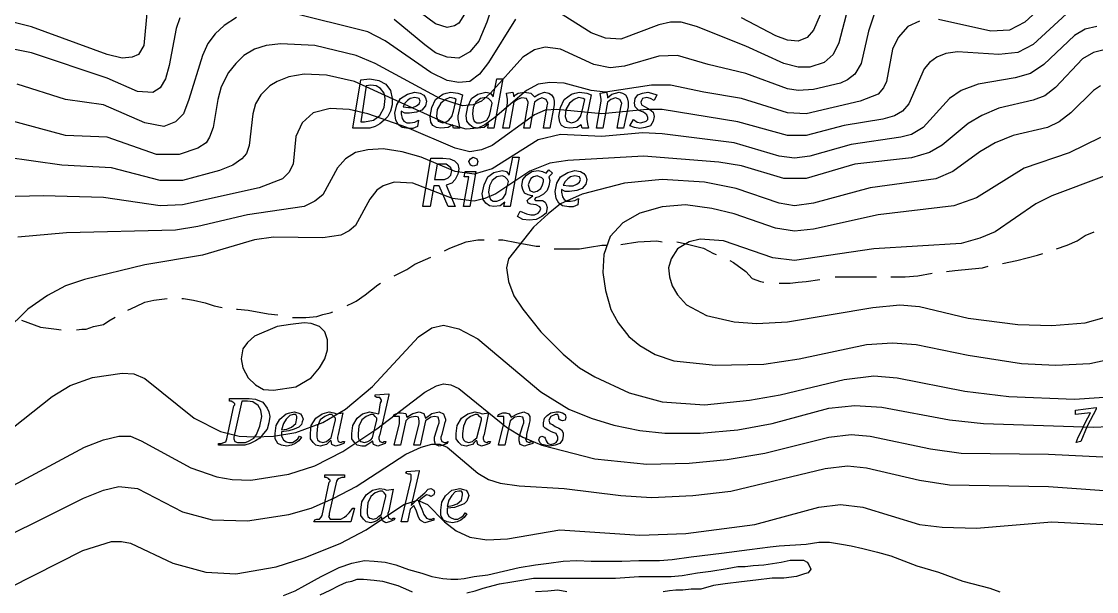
# Model space of a CAD drawing. Extents: x -4.4 to 64.9, y -5.9 to 77.3.
# Drawn here: x 15.97 to 22.27, y 25.55 to 28.89 of the extents above; entities that cross this region are included whole.
import ezdxf

# ---------------------------------------------------------------- set-up
doc = ezdxf.new("R2010")
doc.units = 0
for name, color, linetype in [('7000-7200', 7, 'CONTINUOUS'), ('7200-7400', 7, 'CONTINUOUS'), ('7400-7600', 7, 'CONTINUOUS'), ('Elevations', 7, 'CONTINUOUS'), ('Labels', 7, 'CONTINUOUS'), ('roads', 7, 'CONTINUOUS'), ('topo', 7, 'CONTINUOUS'), ('water', 7, 'CONTINUOUS')]:
    doc.layers.add(name, color=color, linetype=linetype)

msp = doc.modelspace()

# ---------------------------------------------------------------- linework, layer by layer
at = {"layer": '7000-7200', "color": 2}
for points in [[(18.775755, 29.118928), (18.696663, 28.881668), (18.649204, 28.770898), (18.596483, 28.707678), (18.533214, 28.670766), (18.464673, 28.676031), (18.396133, 28.70241), (18.332863, 28.74985), (18.153603, 28.89744)], [(16.714243, 29.039897), (16.687864, 28.744635), (16.656236, 28.691914), (16.619326, 28.676092), (16.561324, 28.670827), (16.471694, 28.691914), (16.028805, 28.855355), (15.897006, 28.886994)], [(18.575457, 28.944978), (18.533275, 28.876427), (18.506922, 28.860605), (18.464742, 28.850074), (18.396202, 28.871162), (18.180032, 29.034603)], [(20.721323, 29.092597), (20.610603, 28.834244), (20.573694, 28.792064), (20.520973, 28.770924), (20.457703, 28.776189), (20.389163, 28.802595), (20.188804, 28.907994)], [(16.898713, 28.907984), (16.877626, 28.844754), (16.835446, 28.628544), (16.814359, 28.549494), (16.78272, 28.496723), (16.74054, 28.470424), (16.65091, 28.475689), (16.471649, 28.55477), (16.028758, 28.7024), (15.838948, 28.739309)]]:
    msp.add_lwpolyline(points, dxfattribs=at)
at = {"layer": '7200-7400', "color": 2}
for points in [[(21.992019, 29.014322), (21.849668, 28.882504), (21.760038, 28.835054), (21.649317, 28.829789), (21.34347, 28.898329)], [(22.092198, 28.929955), (21.897118, 28.750694), (21.807488, 28.703236), (21.696768, 28.692705), (21.45423, 28.708528), (21.385639, 28.697971), (21.332968, 28.676883), (21.290738, 28.645252), (21.259099, 28.608343), (21.16948, 28.402714), (21.132568, 28.360534), (21.085109, 28.334182), (21.016569, 28.313094), (20.789858, 28.276193), (20.568407, 28.218194), (20.45769, 28.218194), (20.167709, 28.297283), (19.724818, 28.371094), (19.635187, 28.371094), (19.371519, 28.344741), (19.107899, 28.371094), (19.039359, 28.365829), (18.976089, 28.339476), (18.728288, 28.160208), (18.665008, 28.133855), (18.596468, 28.123325), (18.512118, 28.144412), (18.227398, 28.265684), (18.000689, 28.344762), (17.889969, 28.371141), (17.779249, 28.376407), (17.679067, 28.350028), (17.615747, 28.292036), (17.578848, 28.212947), (17.563079, 28.049509), (17.536674, 28.002048), (17.499764, 27.965146), (17.362684, 27.912417), (16.914525, 27.812238), (16.782714, 27.806973), (16.450543, 27.854423), (16.097293, 27.86498), (15.854762, 27.859689)], [(20.96914, 28.935093), (20.932241, 28.829643), (20.890061, 28.639834), (20.853149, 28.576564), (20.810969, 28.544922), (20.768789, 28.523835), (20.610621, 28.486936), (20.520981, 28.481671), (20.457721, 28.492202), (20.21518, 28.581832), (19.99374, 28.634561), (19.81448, 28.687281), (19.703759, 28.682016), (19.503401, 28.624025), (19.419041, 28.613468), (19.324141, 28.634555), (19.12901, 28.724186), (19.03938, 28.734742), (18.97611, 28.71892), (18.90757, 28.67674), (18.717761, 28.465841), (18.66504, 28.418391), (18.617589, 28.397303), (18.554319, 28.392038), (18.422509, 28.434218), (18.04289, 28.63985), (17.93217, 28.687297), (17.689629, 28.745299), (17.489279, 28.75583), (17.404919, 28.745299), (17.336379, 28.724212), (17.273069, 28.6873), (17.225661, 28.639852), (17.183431, 28.587121), (17.141259, 28.502761), (17.120172, 28.42895), (17.093819, 28.265501), (17.072732, 28.207513), (17.051645, 28.175831), (17.004195, 28.144232), (16.893474, 28.107331), (16.761664, 28.107331), (16.471684, 28.207513), (16.229145, 28.218043), (15.896985, 28.307673)], [(17.230958, 28.908955), (17.15711, 28.861547), (17.104379, 28.814096), (17.062199, 28.756097), (17.030571, 28.687557), (16.951479, 28.429207), (16.919848, 28.344847), (16.87239, 28.297346), (16.803849, 28.270994), (16.693129, 28.292081), (16.450599, 28.397531), (16.229151, 28.429212), (15.94444, 28.5188)], [(18.865419, 28.898451), (18.707249, 28.645332), (18.65453, 28.576831), (18.596528, 28.534612), (18.533259, 28.529346), (18.464718, 28.539877), (18.36981, 28.587375), (18.100919, 28.771866), (18.00074, 28.824635), (17.536758, 28.940625)], [(20.810998, 28.961744), (20.75828, 28.761394), (20.726639, 28.692846), (20.67392, 28.645356), (20.589561, 28.61903), (20.52102, 28.61903), (20.436661, 28.64009), (20.21522, 28.740309), (19.925229, 28.8563), (19.835599, 28.882652), (19.772329, 28.882652), (19.703789, 28.86683), (19.48234, 28.782428), (19.39271, 28.787693), (19.30835, 28.819375), (19.10796, 28.945914)], [(21.232749, 28.887799), (21.164209, 28.85616), (21.106207, 28.79289), (21.074568, 28.72435), (21.03767, 28.53454), (21.021847, 28.497639), (20.990219, 28.460729), (20.884769, 28.418549), (20.568418, 28.344728), (20.457698, 28.349993), (20.188799, 28.434353), (19.967359, 28.471262), (19.772279, 28.513445), (19.661558, 28.513445), (19.392617, 28.471262), (19.308258, 28.481793), (19.15009, 28.523973), (19.065727, 28.529238), (18.997179, 28.518707), (18.928639, 28.481798), (18.744108, 28.323628), (18.686108, 28.281448), (18.643929, 28.26036), (18.575388, 28.255095), (18.464668, 28.286726), (17.921598, 28.534538), (17.758159, 28.571447), (17.626299, 28.576712), (17.536668, 28.56089), (17.468128, 28.534538), (17.425948, 28.508185), (17.373219, 28.455454), (17.341589, 28.402735), (17.325793, 28.344733), (17.304679, 28.160194), (17.288857, 28.112755), (17.262478, 28.081113), (17.209757, 28.044204), (17.130668, 28.012575), (16.914498, 27.954573), (16.782688, 27.954573), (16.497978, 28.028384), (16.207987, 28.044206), (15.875778, 28.091657)], [(22.271453, 28.856125), (22.202913, 28.840303), (22.139643, 28.803402), (21.960372, 28.634682), (21.881293, 28.581961), (21.791663, 28.555582), (21.575493, 28.518673), (21.475314, 28.481774), (21.406724, 28.434324), (21.253824, 28.265604), (21.185283, 28.223425), (21.122013, 28.207602), (20.832033, 28.165425), (20.589502, 28.096885), (20.499864, 28.086328), (20.410234, 28.096885), (20.146614, 28.175974), (19.724812, 28.228695), (19.608824, 28.23396), (19.371514, 28.212873), (19.128984, 28.22343), (18.997174, 28.191788), (18.728272, 28.023069), (18.622823, 27.991441), (18.512113, 28.007263), (18.311752, 28.091612), (18.201032, 28.123251), (18.090314, 28.139073), (18.000684, 28.133808), (17.926863, 28.117985), (17.868874, 28.081073), (17.821413, 28.028355), (17.737064, 27.870174), (17.689603, 27.833275), (17.626293, 27.801634), (17.294133, 27.754183), (17.004144, 27.685643), (16.872334, 27.664556), (16.234363, 27.648734), (15.949653, 27.622381)], [(15.712356, 26.056482), (16.339815, 26.393921), (16.450535, 26.436101), (16.540166, 26.457188), (16.608717, 26.457188), (16.671986, 26.430835), (16.961967, 26.272657), (17.114867, 26.219936), (17.204495, 26.204114), (17.315215, 26.198849), (17.536666, 26.235758), (17.689606, 26.283209), (17.853055, 26.367568), (18.053405, 26.499378), (18.332845, 26.715548), (18.401385, 26.75246), (18.443565, 26.763017), (18.485745, 26.757725), (18.533195, 26.736638), (18.812635, 26.509919), (18.907546, 26.451917), (19.018266, 26.40447), (19.329337, 26.325378), (19.635185, 26.293747), (19.882996, 26.299012), (20.104436, 26.320099), (20.325877, 26.357011), (20.700225, 26.451909), (20.832035, 26.467732), (20.942756, 26.457175), (21.296006, 26.383364), (21.475317, 26.357011), (21.986746, 26.351746), (22.424356, 26.330659)], [(15.654362, 25.755971), (16.33455, 26.093402), (16.450541, 26.140863), (16.540171, 26.16195), (16.650891, 26.151393), (16.914522, 26.014312), (17.088512, 25.966854), (17.294141, 25.961589), (17.536671, 25.998498), (17.668521, 26.0354), (17.800331, 26.093399), (17.932141, 26.161939), (18.222132, 26.351749), (18.31176, 26.393929), (18.37503, 26.409751), (18.42248, 26.409751), (18.46466, 26.393929), (18.643931, 26.241029), (18.707201, 26.204119), (18.775741, 26.183032), (18.886462, 26.16721), (19.150082, 26.151388), (19.48225, 26.109208), (19.66155, 26.098651), (19.904091, 26.109208), (20.125532, 26.13556), (20.679141, 26.267371), (20.810951, 26.283193), (20.921671, 26.272662), (21.232742, 26.198843), (21.406732, 26.172491), (21.986751, 26.161934), (22.450732, 26.130303)], [(15.902176, 25.571469), (16.329248, 25.787639), (16.497967, 25.84036), (16.555967, 25.84036), (16.608687, 25.829829), (16.856496, 25.71383), (17.051576, 25.66111), (17.225566, 25.650553), (17.462826, 25.692733), (17.626267, 25.745461), (17.837217, 25.829821), (17.990117, 25.908902), (18.211557, 26.056532), (18.290636, 26.082885), (18.348638, 26.056532), (18.448817, 25.956361), (18.517357, 25.903632), (18.596446, 25.866723), (18.696618, 25.850901), (18.817887, 25.856166), (19.123687, 25.908887), (19.592936, 25.877245), (19.861877, 25.887802), (20.267856, 25.940531), (20.642197, 26.040702), (20.768736, 26.056524), (20.900547, 26.040702), (21.232718, 25.940531), (21.364528, 25.924709), (21.564876, 25.919443), (22.007807, 25.956345), (22.492878, 25.929992)]]:
    msp.add_lwpolyline(points, dxfattribs=at)
at = {"layer": '7400-7600', "color": 2}
for points in [[(22.292707, 28.508135), (22.250527, 28.481782), (22.118717, 28.349972), (22.05018, 28.297251), (21.981639, 28.265612), (21.781289, 28.218162), (21.675839, 28.175982), (21.586198, 28.123251), (21.428028, 28.007263), (21.327849, 27.965083), (20.942967, 27.912351), (20.610759, 27.822732), (20.500039, 27.80691), (20.410398, 27.822732), (20.157319, 27.907081), (19.972788, 27.943993), (19.724979, 27.959815), (19.503539, 27.938728), (19.255738, 27.875458), (19.129198, 27.817458), (19.055379, 27.759457), (18.971028, 27.680378), (18.823398, 27.495836), (18.812815, 27.443118), (18.823398, 27.364026), (18.855029, 27.279666), (18.907747, 27.200588), (19.013208, 27.068767), (19.145007, 26.936957), (19.239918, 26.857868), (19.329549, 26.805147), (19.529899, 26.710246), (19.724979, 26.657517), (19.972788, 26.641695), (20.236408, 26.668074), (20.415679, 26.699705), (20.790059, 26.789335), (20.964049, 26.810423), (21.101138, 26.799892), (21.496568, 26.720803), (21.754918, 26.689172), (22.139807, 26.67335), (22.429799, 26.694437)], [(22.292517, 28.207042), (22.107978, 28.117414), (21.844358, 28.027773), (21.564918, 27.853783), (21.433108, 27.806333), (20.990219, 27.753612), (20.610608, 27.669252), (20.499877, 27.658695), (20.389118, 27.674517), (20.146587, 27.758877), (20.014777, 27.790508), (19.861869, 27.811595), (19.724789, 27.801065), (19.592978, 27.764156), (19.492797, 27.706167), (19.418988, 27.627075), (19.382079, 27.521625), (19.376814, 27.416176), (19.392636, 27.310726), (19.424277, 27.200006), (19.466457, 27.120916), (19.529727, 27.041835), (19.592997, 26.989106), (19.682627, 26.936385), (19.793347, 26.899476), (20.035886, 26.873124), (20.320596, 26.878389), (20.526267, 26.91002), (20.921697, 26.994379), (21.074597, 27.00491), (21.211686, 26.994379), (21.517486, 26.931107), (21.828557, 26.883659), (22.028907, 26.873102), (22.229266, 26.883659), (22.382166, 26.915288)], [(22.313639, 27.980918), (22.007838, 27.864927), (21.91293, 27.81748), (21.675667, 27.654028), (21.58604, 27.617129), (21.475277, 27.585488), (20.963848, 27.553849), (20.49987, 27.485308), (20.373327, 27.501131), (20.083349, 27.60131), (19.946258, 27.61184), (19.882999, 27.596018), (19.814448, 27.553838), (19.777549, 27.495847), (19.761727, 27.443118), (19.766992, 27.390397), (19.782814, 27.337668), (19.814443, 27.284947), (19.867174, 27.226948), (19.983162, 27.163678), (20.146614, 27.126777), (20.278424, 27.11622), (20.457684, 27.126777), (20.958564, 27.211137), (21.116743, 27.226959), (21.232734, 27.216428), (21.517494, 27.147888), (21.807472, 27.110979), (22.007823, 27.105713), (22.202913, 27.121536), (22.313633, 27.153164)]]:
    msp.add_lwpolyline(points, dxfattribs=at)
at = {"layer": 'Elevations', "color": 1}
msp.add_lwpolyline([(22.266188, 26.615333), (22.213457, 26.515162), (22.176558, 26.425521), (22.150179, 26.420229), (22.160736, 26.451874), (22.181823, 26.488783), (22.20291, 26.536249), (22.23454, 26.594219), (22.144911, 26.583636), (22.144911, 26.610094), (22.266181, 26.625969)], close=True, dxfattribs=at)
at = {"layer": 'Labels', "color": 6}
for points in [[(18.106129, 28.518719), (18.132482, 28.48181), (18.143038, 28.434344), (18.143038, 28.397434), (18.132482, 28.360525), (18.11666, 28.328907), (18.095572, 28.30774), (18.069193, 28.286574), (18.042841, 28.270699), (18.01121, 28.260115), (17.974301, 28.260115), (17.911031, 28.260115), (17.958481, 28.544834), (18.01121, 28.550125), (18.063931, 28.539542)], [(18.791548, 28.550337), (18.738819, 28.260354), (18.701917, 28.260354), (18.707182, 28.286812), (18.680803, 28.265645), (18.643904, 28.260354), (18.617552, 28.265645), (18.596438, 28.28152), (18.580642, 28.302687), (18.575377, 28.334331), (18.585908, 28.387036), (18.606995, 28.434502), (18.643905, 28.460961), (18.691355, 28.471544), (18.717707, 28.466252), (18.733529, 28.445086), (18.754617, 28.550549)], [(17.990138, 28.508162), (17.958499, 28.297263), (17.979586, 28.297263), (18.032305, 28.307846), (18.069217, 28.334305), (18.095596, 28.381771), (18.100862, 28.434502), (18.095596, 28.46612), (18.074509, 28.492578), (18.04813, 28.508453), (18.016502, 28.513745)], [(18.338118, 28.439635), (18.343383, 28.418469), (18.338118, 28.39201), (18.317031, 28.365552), (18.285392, 28.354969), (18.24322, 28.349677), (18.216841, 28.349677), (18.195754, 28.36026), (18.195754, 28.344385), (18.201019, 28.317927), (18.211576, 28.302052), (18.227398, 28.291469), (18.248485, 28.291469), (18.274864, 28.29676), (18.295951, 28.307344), (18.29066, 28.270434), (18.264307, 28.259851), (18.237955, 28.259851), (18.201052, 28.265143), (18.179939, 28.281018), (18.164143, 28.307476), (18.158878, 28.34965), (18.169408, 28.39709), (18.190495, 28.434), (18.232686, 28.460458), (18.274856, 28.471041), (18.306494, 28.46575), (18.327582, 28.455166)], [(18.554288, 28.455431), (18.527936, 28.334172), (18.527936, 28.313006), (18.533201, 28.286547), (18.538466, 28.260089), (18.501556, 28.260089), (18.496291, 28.281256), (18.469938, 28.265381), (18.427758, 28.260089), (18.401406, 28.265381), (18.380319, 28.275964), (18.369762, 28.297131), (18.364497, 28.328775), (18.375053, 28.38148), (18.396141, 28.428946), (18.438321, 28.460564), (18.459408, 28.465855), (18.48576, 28.471147), (18.527941, 28.465855)], [(19.076258, 28.455431), (19.086815, 28.439556), (19.09208, 28.418389), (19.09208, 28.397223), (19.065701, 28.260142), (19.028799, 28.260142), (19.049886, 28.391957), (19.055151, 28.407832), (19.044595, 28.428999), (19.018242, 28.439582), (18.997155, 28.428999), (18.976067, 28.413124), (18.949715, 28.260221), (18.912806, 28.260221), (18.939185, 28.407859), (18.939185, 28.41315), (18.928628, 28.434317), (18.902275, 28.439609), (18.875923, 28.429025), (18.854836, 28.41315), (18.828457, 28.260248), (18.791555, 28.260248), (18.817908, 28.407885), (18.817908, 28.429052), (18.812642, 28.465961), (18.849551, 28.471253), (18.854816, 28.444795), (18.865373, 28.455378), (18.881169, 28.465961), (18.918078, 28.471253), (18.95498, 28.465961), (18.976067, 28.444795), (19.00242, 28.46067), (19.034051, 28.471253), (19.060403, 28.465961)], [(19.308247, 28.455431), (19.281895, 28.334172), (19.281895, 28.313006), (19.28716, 28.286547), (19.292425, 28.260089), (19.255516, 28.260089), (19.250251, 28.281256), (19.223898, 28.265381), (19.181718, 28.260089), (19.155366, 28.265381), (19.134279, 28.275964), (19.123748, 28.297131), (19.118456, 28.328775), (19.129013, 28.38148), (19.150101, 28.428946), (19.19228, 28.460564), (19.213368, 28.465855), (19.23972, 28.471147), (19.2819, 28.465855)], [(19.519149, 28.439635), (19.524414, 28.413177), (19.524414, 28.386719), (19.498062, 28.260168), (19.46115, 28.260168), (19.482237, 28.381427), (19.487502, 28.407885), (19.476945, 28.429052), (19.450593, 28.439635), (19.42424, 28.429052), (19.403153, 28.413177), (19.376774, 28.260274), (19.339875, 28.260274), (19.366228, 28.418469), (19.366228, 28.429052), (19.360963, 28.465935), (19.397872, 28.471226), (19.403137, 28.45006), (19.403137, 28.439476), (19.429516, 28.460643), (19.471685, 28.471226), (19.492772, 28.465935), (19.508594, 28.455351)], [(19.693179, 28.455431), (19.677357, 28.423813), (19.65627, 28.434396), (19.635129, 28.439688), (19.608777, 28.434396), (19.603512, 28.423813), (19.598247, 28.41323), (19.603512, 28.397355), (19.624599, 28.386771), (19.651004, 28.370896), (19.672092, 28.355021), (19.677357, 28.328563), (19.672092, 28.302105), (19.65627, 28.275646), (19.624592, 28.265063), (19.59295, 28.259771), (19.561322, 28.265063), (19.534969, 28.275646), (19.556057, 28.312556), (19.577144, 28.296681), (19.598231, 28.291389), (19.62986, 28.301973), (19.640417, 28.312556), (19.640417, 28.323139), (19.635152, 28.339014), (19.614065, 28.354889), (19.587712, 28.365473), (19.566625, 28.386639), (19.56136, 28.407806), (19.566625, 28.434264), (19.582447, 28.455431), (19.608826, 28.466014), (19.640457, 28.471306), (19.661597, 28.466014)], [(18.206308, 28.386904), (18.237939, 28.381612), (18.264291, 28.381612), (18.285379, 28.392195), (18.301201, 28.402779), (18.306466, 28.418654), (18.301201, 28.434529), (18.274848, 28.43982), (18.248496, 28.434529), (18.232674, 28.423945), (18.216852, 28.40807)], [(18.411929, 28.302555), (18.438281, 28.291971), (18.459369, 28.297263), (18.475191, 28.307846), (18.491013, 28.329013), (18.50157, 28.360631), (18.517392, 28.429184), (18.506861, 28.434476), (18.480483, 28.439768), (18.45413, 28.429184), (18.427778, 28.408018), (18.40669, 28.371108), (18.401425, 28.328934)], [(18.622828, 28.302555), (18.63865, 28.291971), (18.659737, 28.291971), (18.67556, 28.297263), (18.696647, 28.307846), (18.712469, 28.334305), (18.717734, 28.360763), (18.728291, 28.408203), (18.723026, 28.418786), (18.707204, 28.434661), (18.691382, 28.439953), (18.65974, 28.434661), (18.633387, 28.413494), (18.617565, 28.38185), (18.612274, 28.344941), (18.617565, 28.318483)], [(19.165888, 28.302555), (19.192267, 28.291971), (19.213354, 28.297263), (19.229176, 28.307846), (19.244998, 28.329013), (19.255555, 28.360631), (19.271377, 28.429184), (19.260847, 28.434476), (19.234494, 28.439768), (19.208116, 28.429184), (19.181763, 28.408018), (19.160676, 28.371108), (19.155411, 28.328934)], [(18.638647, 28.044189), (18.61756, 28.038897), (18.601738, 28.044189), (18.591207, 28.065356), (18.601738, 28.081231), (18.61756, 28.091814), (18.638647, 28.081231), (18.643912, 28.065356)], [(18.886448, 28.091655), (18.833727, 27.801645), (18.796818, 27.801645), (18.802083, 27.828104), (18.775731, 27.806937), (18.738821, 27.801645), (18.712468, 27.806937), (18.691381, 27.822812), (18.675559, 27.843979), (18.670294, 27.875623), (18.68085, 27.928354), (18.701938, 27.975794), (18.73884, 28.002253), (18.786298, 28.012836), (18.81265, 28.007544), (18.828472, 27.986378), (18.84956, 28.09184)], [(18.527927, 28.049454), (18.533192, 28.022996), (18.527927, 27.991378), (18.512105, 27.959734), (18.491018, 27.938567), (18.459387, 27.927984), (18.512108, 27.801434), (18.469928, 27.801434), (18.417207, 27.922719), (18.385568, 27.922719), (18.36448, 27.801434), (18.322301, 27.801434), (18.36975, 28.086178), (18.380307, 28.086178), (18.401395, 28.086178), (18.438296, 28.086178), (18.480476, 28.080887), (18.506855, 28.070303)], [(18.406658, 28.049454), (18.390836, 27.95984), (18.417215, 27.95984), (18.448846, 27.95984), (18.469933, 27.970423), (18.485755, 27.986298), (18.49102, 28.012756), (18.485755, 28.028631), (18.475198, 28.039215), (18.459376, 28.049798), (18.427738, 28.049798)], [(18.633377, 28.00728), (18.596468, 27.801645), (18.559558, 27.801645), (18.591197, 27.975662), (18.564818, 27.975662), (18.570083, 28.00728)], [(18.717739, 27.84382), (18.733561, 27.833237), (18.754648, 27.833237), (18.77047, 27.838528), (18.791558, 27.849112), (18.80738, 27.87557), (18.812645, 27.902028), (18.823202, 27.949495), (18.81791, 27.960078), (18.802088, 27.975953), (18.786266, 27.981245), (18.754628, 27.975953), (18.728275, 27.954786), (18.712453, 27.923142), (18.707188, 27.886233), (18.712453, 27.859774)], [(19.081539, 27.996723), (19.060452, 27.975556), (19.065717, 27.954389), (19.060452, 27.922772), (19.049921, 27.896313), (19.028834, 27.875147), (19.002482, 27.859272), (18.981394, 27.85398), (18.976129, 27.843397), (18.981394, 27.838105), (18.991925, 27.838105), (19.002482, 27.838105), (19.023569, 27.838105), (19.039391, 27.827522), (19.044656, 27.816938), (19.049921, 27.795772), (19.044656, 27.764128), (19.018304, 27.742961), (18.986663, 27.727086), (18.944483, 27.721794), (18.907584, 27.727086), (18.875943, 27.742961), (18.891765, 27.774605), (18.928666, 27.75873), (18.955018, 27.753438), (18.976106, 27.753438), (18.997193, 27.764022), (19.00775, 27.774605), (19.013015, 27.79048), (19.00775, 27.801063), (18.986662, 27.811647), (18.955024, 27.816938), (18.939201, 27.82223), (18.933936, 27.838105), (18.944467, 27.848688), (18.965554, 27.864563), (18.960289, 27.864563), (18.939201, 27.869855), (18.918114, 27.880438), (18.907557, 27.901605), (18.902292, 27.922772), (18.907557, 27.959681), (18.928645, 27.986139), (18.960283, 28.007306), (18.997184, 28.012598), (19.023563, 28.007306), (19.044651, 27.996723), (19.060473, 28.017889)], [(18.949718, 27.896551), (18.970805, 27.885968), (18.991892, 27.89126), (19.01298, 27.907135), (19.023537, 27.928301), (19.028802, 27.949468), (19.028802, 27.960051), (19.018271, 27.970635), (18.991892, 27.981218), (18.970805, 27.975926), (18.954983, 27.965343), (18.944453, 27.944176), (18.939187, 27.928301)], [(19.276608, 27.980927), (19.281873, 27.95976), (19.276608, 27.933302), (19.255521, 27.906844), (19.223879, 27.89626), (19.181699, 27.890969), (19.155346, 27.890969), (19.134259, 27.901552), (19.134259, 27.885677), (19.139524, 27.859219), (19.150055, 27.843344), (19.165877, 27.83276), (19.186964, 27.83276), (19.213316, 27.838052), (19.234404, 27.848635), (19.229139, 27.811726), (19.202786, 27.801143), (19.176434, 27.801143), (19.139524, 27.806434), (19.118437, 27.822309), (19.102615, 27.848768), (19.09735, 27.890942), (19.107907, 27.938409), (19.128994, 27.975318), (19.171185, 28.001776), (19.213354, 28.01236), (19.244993, 28.007068), (19.26608, 27.996485)], [(19.144798, 27.928196), (19.176437, 27.922904), (19.202789, 27.922904), (19.223877, 27.933487), (19.239699, 27.944071), (19.244964, 27.959946), (19.239699, 27.975821), (19.21332, 27.981112), (19.186967, 27.975821), (19.171145, 27.965237), (19.155323, 27.949362)], [(18.121927, 26.699709), (18.069209, 26.467722), (18.063944, 26.451847), (18.063944, 26.441264), (18.069209, 26.425389), (18.085031, 26.420097), (18.095588, 26.425389), (18.106118, 26.425389), (18.100853, 26.414805), (18.074501, 26.404222), (18.058678, 26.39893), (18.032326, 26.409514), (18.027061, 26.43068), (18.016504, 26.420097), (18.000682, 26.409514), (17.98486, 26.39893), (17.963772, 26.39893), (17.93742, 26.404222), (17.921598, 26.420097), (17.905776, 26.441264), (17.905776, 26.472908), (17.911041, 26.520348), (17.93742, 26.562522), (17.969048, 26.588981), (18.011228, 26.599564), (18.037581, 26.594272), (18.06396, 26.588981), (18.07449, 26.652243), (18.079755, 26.662826), (18.079755, 26.668118), (18.07449, 26.678701), (18.069225, 26.683993), (18.053403, 26.683993), (18.042846, 26.689284), (18.042846, 26.699868), (18.121935, 26.705159)], [(17.341607, 26.67333), (17.383787, 26.657455), (17.410139, 26.620572), (17.420696, 26.599405), (17.425962, 26.572947), (17.420696, 26.536038), (17.410139, 26.499128), (17.389052, 26.47267), (17.367965, 26.446211), (17.341612, 26.430336), (17.309974, 26.414461), (17.278344, 26.403878), (17.246705, 26.403878), (17.125393, 26.403878), (17.125393, 26.414461), (17.141215, 26.414461), (17.157063, 26.419753), (17.16762, 26.425045), (17.172885, 26.44092), (17.215015, 26.635997), (17.220281, 26.641289), (17.220281, 26.64658), (17.215015, 26.651872), (17.209777, 26.657164), (17.199246, 26.662455), (17.188716, 26.662455), (17.188716, 26.67833), (17.304696, 26.67833)], [(17.262518, 26.662799), (17.215017, 26.4519), (17.215017, 26.446608), (17.215017, 26.441317), (17.220309, 26.425442), (17.236157, 26.42015), (17.251979, 26.42015), (17.283618, 26.42015), (17.304706, 26.430733), (17.331085, 26.446608), (17.346907, 26.467775), (17.367994, 26.515241), (17.378524, 26.573238), (17.373259, 26.610121), (17.357437, 26.636579), (17.325806, 26.657746), (17.294167, 26.663038), (17.278345, 26.663038)], [(17.605227, 26.588981), (17.615758, 26.573106), (17.621049, 26.557231), (17.615758, 26.541356), (17.610492, 26.525481), (17.594697, 26.509606), (17.568318, 26.499022), (17.536687, 26.488439), (17.494507, 26.483147), (17.494507, 26.456689), (17.505064, 26.435522), (17.520886, 26.424939), (17.536708, 26.419647), (17.557795, 26.419647), (17.573617, 26.430231), (17.589439, 26.440814), (17.59997, 26.456689), (17.6105, 26.451397), (17.594704, 26.430231), (17.573617, 26.414356), (17.55253, 26.403772), (17.526177, 26.398481), (17.494535, 26.403772), (17.473448, 26.414356), (17.457626, 26.440814), (17.457626, 26.472458), (17.462891, 26.519898), (17.483978, 26.556807), (17.520889, 26.588451), (17.541976, 26.593743), (17.568355, 26.599035), (17.589442, 26.593743)], [(17.505059, 26.530984), (17.494502, 26.494075), (17.526133, 26.499366), (17.552486, 26.50995), (17.578865, 26.531116), (17.58413, 26.56276), (17.58413, 26.573344), (17.578865, 26.583927), (17.568308, 26.583927), (17.563043, 26.583927), (17.541955, 26.578635), (17.520868, 26.557469)], [(17.800307, 26.594246), (17.816129, 26.588954), (17.853031, 26.594246), (17.826679, 26.467722), (17.821413, 26.451847), (17.821413, 26.441264), (17.826679, 26.425389), (17.842501, 26.420097), (17.853031, 26.425389), (17.863588, 26.425389), (17.858323, 26.414805), (17.83197, 26.404222), (17.810883, 26.39893), (17.789796, 26.409514), (17.78453, 26.43068), (17.779265, 26.43068), (17.768708, 26.420097), (17.758178, 26.409514), (17.742356, 26.404222), (17.721269, 26.39893), (17.694916, 26.404222), (17.679094, 26.420097), (17.663272, 26.441264), (17.663272, 26.472908), (17.668564, 26.520348), (17.694916, 26.562522), (17.731825, 26.588981), (17.774005, 26.599564)], [(17.715947, 26.425521), (17.737034, 26.420229), (17.758122, 26.425521), (17.768652, 26.436104), (17.784474, 26.446688), (17.810827, 26.552151), (17.810827, 26.562734), (17.800296, 26.573317), (17.789766, 26.583901), (17.773944, 26.583901), (17.747591, 26.573317), (17.721239, 26.552151), (17.705417, 26.515241), (17.700151, 26.473067), (17.700151, 26.4519), (17.705417, 26.436025)], [(17.958478, 26.425521), (17.979565, 26.420229), (18.000653, 26.425521), (18.016475, 26.436104), (18.027032, 26.446688), (18.053384, 26.552151), (18.053384, 26.562734), (18.042827, 26.573317), (18.032297, 26.583901), (18.016475, 26.583901), (17.990122, 26.573317), (17.96377, 26.552151), (17.947948, 26.515241), (17.942683, 26.473067), (17.942683, 26.4519), (17.947948, 26.436025)], [(18.443549, 26.588981), (18.454106, 26.557363), (18.454106, 26.54678), (18.448814, 26.530905), (18.432992, 26.467616), (18.427727, 26.451741), (18.427727, 26.441158), (18.432992, 26.425283), (18.448814, 26.419991), (18.459371, 26.419991), (18.469928, 26.425283), (18.464663, 26.4147), (18.438284, 26.404116), (18.417197, 26.398825), (18.396083, 26.409408), (18.390818, 26.430575), (18.390818, 26.435866), (18.390818, 26.451741), (18.411905, 26.520268), (18.41717, 26.536143), (18.41717, 26.546727), (18.411905, 26.567893), (18.390818, 26.573185), (18.36973, 26.567893), (18.338089, 26.546727), (18.30645, 26.404381), (18.26954, 26.404381), (18.301179, 26.530905), (18.301179, 26.541488), (18.301179, 26.54678), (18.295914, 26.567946), (18.280092, 26.573238), (18.253739, 26.567946), (18.237917, 26.562655), (18.222095, 26.54678), (18.190464, 26.404434), (18.153555, 26.404434), (18.185194, 26.530984), (18.185194, 26.541567), (18.185194, 26.557442), (18.185194, 26.573317), (18.169372, 26.573317), (18.158815, 26.573317), (18.148285, 26.573317), (18.15355, 26.583901), (18.179902, 26.594484), (18.195724, 26.594484), (18.222077, 26.589192), (18.227342, 26.568026), (18.264241, 26.589192), (18.30115, 26.599776), (18.327503, 26.589192), (18.33806, 26.562734), (18.374961, 26.589192), (18.417152, 26.599776)], [(18.654448, 26.594246), (18.67027, 26.588954), (18.707169, 26.594246), (18.680817, 26.467722), (18.675551, 26.451847), (18.675551, 26.441264), (18.680817, 26.425389), (18.696639, 26.420097), (18.707169, 26.425389), (18.717699, 26.425389), (18.712434, 26.414805), (18.686082, 26.404222), (18.664994, 26.39893), (18.643907, 26.409514), (18.638642, 26.43068), (18.633377, 26.43068), (18.622846, 26.420097), (18.612289, 26.409514), (18.596467, 26.404222), (18.57538, 26.39893), (18.549001, 26.404222), (18.533179, 26.420097), (18.517383, 26.441264), (18.517383, 26.472908), (18.522649, 26.520348), (18.549001, 26.562522), (18.585911, 26.588981), (18.628091, 26.599564)], [(18.570089, 26.425521), (18.591176, 26.420229), (18.612264, 26.425521), (18.622794, 26.436104), (18.638616, 26.446688), (18.664969, 26.552151), (18.664969, 26.562734), (18.654438, 26.573317), (18.643881, 26.583901), (18.628059, 26.583901), (18.60168, 26.573317), (18.575328, 26.552151), (18.559506, 26.515241), (18.55424, 26.473067), (18.55424, 26.4519), (18.559506, 26.436025)], [(18.949697, 26.573159), (18.949697, 26.557284), (18.949697, 26.5467), (18.944432, 26.530825), (18.92861, 26.467537), (18.92861, 26.451662), (18.923344, 26.441079), (18.92861, 26.425204), (18.944432, 26.419912), (18.954989, 26.425204), (18.965519, 26.425204), (18.965519, 26.41462), (18.933888, 26.404037), (18.918066, 26.398745), (18.891713, 26.409329), (18.886448, 26.430495), (18.886448, 26.435787), (18.886448, 26.451662), (18.907535, 26.520215), (18.912801, 26.53609), (18.912801, 26.546674), (18.907535, 26.56784), (18.886448, 26.573132), (18.860096, 26.56784), (18.833743, 26.546674), (18.802104, 26.404301), (18.765195, 26.404301), (18.796834, 26.530852), (18.796834, 26.541435), (18.796834, 26.55731), (18.796834, 26.573185), (18.781012, 26.573185), (18.770455, 26.573185), (18.759925, 26.573185), (18.76519, 26.583768), (18.791542, 26.594352), (18.807364, 26.594352), (18.828452, 26.58906), (18.839009, 26.567893), (18.875911, 26.58906), (18.91282, 26.599643), (18.939172, 26.58906)], [(19.155368, 26.583715), (19.160633, 26.56784), (19.155368, 26.551965), (19.139546, 26.546674), (19.128989, 26.551965), (19.118459, 26.557257), (19.118459, 26.56784), (19.113193, 26.583715), (19.107928, 26.583715), (19.097371, 26.583715), (19.071019, 26.573132), (19.060435, 26.551965), (19.065754, 26.530799), (19.081549, 26.525507), (19.097371, 26.514924), (19.118459, 26.50434), (19.134281, 26.493757), (19.144838, 26.477882), (19.144838, 26.462007), (19.139546, 26.435549), (19.123724, 26.414382), (19.097371, 26.403799), (19.065733, 26.398507), (19.018282, 26.40909), (19.007725, 26.419674), (19.00246, 26.435549), (19.007725, 26.451424), (19.018282, 26.456715), (19.034051, 26.451424), (19.039317, 26.446132), (19.044582, 26.430257), (19.049874, 26.419674), (19.055139, 26.414382), (19.070987, 26.40909), (19.092075, 26.414382), (19.102631, 26.419674), (19.113162, 26.435549), (19.113162, 26.451424), (19.102631, 26.47259), (19.092075, 26.477882), (19.076252, 26.483174), (19.055112, 26.493757), (19.03929, 26.50434), (19.028786, 26.514924), (19.028786, 26.53609), (19.034025, 26.562549), (19.049847, 26.578424), (19.070987, 26.594299), (19.102626, 26.59959), (19.118422, 26.59959), (19.139509, 26.594299)], [(17.847758, 26.214648), (17.831936, 26.209356), (17.821379, 26.204065), (17.816114, 26.193481), (17.773935, 26.003669), (17.773935, 25.993086), (17.768669, 25.987794), (17.779226, 25.971919), (17.789757, 25.971919), (17.810844, 25.971919), (17.842483, 25.971919), (17.86357, 25.982503), (17.874101, 25.993086), (17.889923, 26.008961), (17.91101, 26.035419), (17.92154, 26.035419), (17.900453, 25.956335), (17.684281, 25.956335), (17.689546, 25.966919), (17.700103, 25.97221), (17.715899, 25.97221), (17.726456, 25.982794), (17.731721, 25.993377), (17.773901, 26.188454), (17.779166, 26.193746), (17.779166, 26.199038), (17.773901, 26.204329), (17.768636, 26.209621), (17.758079, 26.214913), (17.747548, 26.214913), (17.747548, 26.230788), (17.863536, 26.230788), (17.863536, 26.214913)], [(18.301187, 26.251531), (18.253737, 26.051189), (18.295917, 26.093363), (18.332829, 26.125007), (18.353916, 26.146174), (18.369738, 26.151466), (18.38556, 26.140882), (18.390826, 26.130299), (18.38556, 26.114424), (18.369738, 26.103841), (18.359181, 26.109132), (18.343386, 26.114424), (18.322272, 26.098549), (18.29592, 26.077382), (18.306476, 26.050924), (18.317007, 26.029757), (18.327564, 25.998113), (18.343386, 25.976946), (18.359181, 25.971655), (18.375003, 25.971655), (18.38556, 25.976946), (18.38556, 25.966363), (18.353921, 25.95578), (18.332834, 25.950488), (18.311747, 25.961071), (18.306481, 25.966363), (18.295951, 25.982238), (18.285394, 26.019148), (18.269572, 26.050792), (18.248485, 26.029625), (18.232663, 25.955806), (18.195764, 25.955806), (18.253753, 26.203615), (18.253753, 26.214198), (18.253753, 26.21949), (18.253753, 26.230073), (18.248488, 26.235365), (18.237957, 26.235365), (18.222135, 26.240657), (18.2274, 26.25124), (18.301208, 26.256532)], [(18.095569, 26.146095), (18.111365, 26.140803), (18.148274, 26.146095), (18.121921, 26.019571), (18.116656, 26.003696), (18.116656, 25.993113), (18.121921, 25.977238), (18.137743, 25.971946), (18.148274, 25.977238), (18.158831, 25.977238), (18.153565, 25.966654), (18.127187, 25.956071), (18.106099, 25.950779), (18.085012, 25.961363), (18.079747, 25.982529), (18.074482, 25.982529), (18.063951, 25.971946), (18.053394, 25.961363), (18.037572, 25.956071), (18.016485, 25.950779), (17.990132, 25.956071), (17.97431, 25.971946), (17.958515, 25.993113), (17.958515, 26.02473), (17.96378, 26.072196), (17.990132, 26.114371), (18.027044, 26.140829), (18.069223, 26.151413)], [(18.575359, 26.140829), (18.585916, 26.124954), (18.591181, 26.109079), (18.585916, 26.093204), (18.580651, 26.077329), (18.564829, 26.061454), (18.538476, 26.050871), (18.506837, 26.040288), (18.464657, 26.034996), (18.464657, 26.008538), (18.475214, 25.987371), (18.491036, 25.976788), (18.506858, 25.971496), (18.527945, 25.971496), (18.543767, 25.982079), (18.559589, 25.992663), (18.570146, 26.008538), (18.580703, 26.003246), (18.564881, 25.982079), (18.543794, 25.966204), (18.522707, 25.955621), (18.496354, 25.950329), (18.464715, 25.955621), (18.443628, 25.966204), (18.427806, 25.992663), (18.427806, 26.02428), (18.433071, 26.071747), (18.454158, 26.108656), (18.491057, 26.140274), (18.512144, 26.145565), (18.538497, 26.150857), (18.559584, 26.145565)], [(18.011207, 25.97737), (18.032294, 25.972078), (18.053382, 25.97737), (18.063912, 25.987953), (18.079734, 25.998536), (18.106087, 26.103999), (18.106087, 26.114583), (18.095556, 26.125166), (18.084999, 26.135749), (18.069177, 26.135749), (18.042798, 26.125166), (18.016446, 26.103999), (18.000624, 26.06709), (17.995358, 26.024915), (17.995358, 26.003749), (18.000624, 25.987874)], [(18.475177, 26.082833), (18.464647, 26.045923), (18.496275, 26.051215), (18.522654, 26.061798), (18.549006, 26.082965), (18.554271, 26.114609), (18.554271, 26.125193), (18.549006, 26.135776), (18.538449, 26.135776), (18.533184, 26.135776), (18.512097, 26.130484), (18.491009, 26.109318)]]:
    msp.add_lwpolyline(points, close=True, dxfattribs=at)
at = {"layer": 'roads', "color": 7}
for points in [[(22.03418, 27.553837), (22.09745, 27.575003), (22.155449, 27.601462), (22.2029, 27.633106), (22.255621, 27.654273)], [(18.448827, 27.543306), (18.480469, 27.559181), (18.575367, 27.596091), (18.643907, 27.606674), (18.680817, 27.606674)], [(18.765179, 27.606568), (18.791558, 27.606568), (18.870647, 27.590693), (18.986638, 27.569526), (19.007725, 27.569526)], [(19.48225, 27.580216), (19.582429, 27.596091), (19.69315, 27.601382), (19.724791, 27.596091)], [(19.809162, 27.596011), (19.856609, 27.585428), (19.967329, 27.55897), (20.025331, 27.527352), (20.041153, 27.52206)], [(19.092088, 27.553837), (19.165899, 27.553837), (19.239717, 27.553837), (19.297709, 27.56442)], [(19.297711, 27.564394), (19.37153, 27.574977), (19.397882, 27.574977)], [(21.717831, 27.469488), (21.80218, 27.485363), (21.92345, 27.517007), (21.955091, 27.52759)], [(18.153568, 27.395669), (18.227387, 27.432578), (18.274827, 27.464222), (18.369738, 27.506397)], [(20.12024, 27.48531), (20.141327, 27.474726), (20.215138, 27.421995), (20.252049, 27.37982), (20.299498, 27.363945), (20.320586, 27.358654)], [(21.06403, 27.390404), (21.14839, 27.390404), (21.222201, 27.395695), (21.30656, 27.41157)], [(21.390931, 27.422021), (21.438381, 27.427313), (21.53856, 27.437896), (21.60183, 27.443188), (21.633461, 27.453771)], [(17.879389, 27.221679), (17.911027, 27.237554), (17.932114, 27.248137), (17.984835, 27.285046), (18.058653, 27.34307), (18.074475, 27.353653)], [(20.410231, 27.353494), (20.415496, 27.353494), (20.473495, 27.353494), (20.520945, 27.358786), (20.568393, 27.364078), (20.647485, 27.374661)], [(20.737132, 27.390404), (20.800402, 27.390404), (20.85312, 27.390404), (20.93748, 27.390404), (20.97966, 27.390404)], [(16.592879, 27.1953), (16.640337, 27.216466), (16.693058, 27.242925), (16.745787, 27.253508), (16.793237, 27.2588), (16.824868, 27.264091)], [(16.909238, 27.263853), (16.919795, 27.263853), (16.977786, 27.25327), (17.046327, 27.237395), (17.099056, 27.22152), (17.146506, 27.210937)], [(16.292349, 27.079306), (16.323977, 27.084598), (16.35033, 27.084598), (16.392509, 27.100473), (16.450508, 27.111056), (16.482149, 27.132223), (16.519048, 27.15339)], [(17.230868, 27.200591), (17.236133, 27.200591), (17.299402, 27.1953), (17.41539, 27.174133), (17.473392, 27.168841)], [(17.557769, 27.153152), (17.563034, 27.153152), (17.636845, 27.153152), (17.700115, 27.158443), (17.737024, 27.169027), (17.779204, 27.17961), (17.795026, 27.184902)], [(15.970719, 27.137303), (16.081447, 27.095129), (16.128897, 27.089837), (16.176348, 27.084545), (16.2027, 27.079254)], [(17.505056, 25.524271), (17.573596, 25.550729), (17.631596, 25.582347), (17.726496, 25.635078), (17.831946, 25.68781), (17.905754, 25.714268), (17.979576, 25.730143), (18.037575, 25.724851), (18.100834, 25.71956), (18.164104, 25.703685), (18.237925, 25.677226), (18.317004, 25.65606), (18.375006, 25.634893), (18.438276, 25.62431), (18.485734, 25.619018), (18.527906, 25.619018), (18.564816, 25.62431), (18.622815, 25.634893), (18.701904, 25.645476), (18.886435, 25.687625), (18.981336, 25.7035), (19.060425, 25.714083), (19.144785, 25.724666), (19.223916, 25.729958), (19.308276, 25.724666), (19.397906, 25.724666), (19.487534, 25.724666), (19.587716, 25.729958), (19.645715, 25.729958), (19.708985, 25.729958), (19.782796, 25.73525), (19.893516, 25.751125), (20.072776, 25.772291), (20.236225, 25.793458), (20.357495, 25.809333), (20.410215, 25.814625), (20.568394, 25.825208), (20.642205, 25.835791), (20.705475, 25.835791), (20.774015, 25.825208), (20.832014, 25.814625), (20.900555, 25.79875), (20.984914, 25.777583), (21.064046, 25.756416), (21.216946, 25.698446), (21.343486, 25.661537), (21.485845, 25.608805), (21.644015, 25.566604), (21.702014, 25.545438)]]:
    msp.add_lwpolyline(points, dxfattribs=at)
at = {"layer": 'topo', "color": 2}
for points in [[(22.313631, 28.720063), (22.250361, 28.704241), (22.187091, 28.66734), (22.02892, 28.49862), (21.965651, 28.45117), (21.89711, 28.424791), (21.696752, 28.377341), (21.596581, 28.335161), (21.517491, 28.28771), (21.364591, 28.161171), (21.290781, 28.118991), (21.185331, 28.08736), (20.85312, 28.050451), (20.56841, 27.966091), (20.436592, 27.966091), (20.188791, 28.03991), (20.056981, 28.060997), (19.614092, 28.097909), (19.171211, 28.071556), (19.065762, 28.055734), (18.949721, 28.008284), (18.74937, 27.876474), (18.686101, 27.850121), (18.622831, 27.834299), (18.496291, 27.850121), (18.264302, 27.939752), (18.153582, 27.945017), (18.090312, 27.923929), (18.053402, 27.89755), (18.01122, 27.84483), (17.92686, 27.69193), (17.889961, 27.660301), (17.8425, 27.633949), (17.737061, 27.618127), (17.44707, 27.623392), (17.33635, 27.60757), (17.030502, 27.51794), (16.693071, 27.459951), (16.33981, 27.375591), (16.229092, 27.338679), (16.12364, 27.28068), (16.007652, 27.201601), (15.875842, 27.06978)], [(15.923298, 26.51092), (16.150006, 26.690188), (16.255455, 26.75346), (16.387266, 26.800908), (16.561256, 26.827261), (16.629806, 26.821995), (16.693076, 26.795643), (16.983057, 26.563664), (17.135957, 26.484575), (17.246727, 26.458196), (17.336355, 26.452931), (17.447075, 26.458196), (17.578885, 26.479283), (17.737067, 26.537272), (17.868877, 26.616364), (18.027047, 26.748174), (18.295946, 27.038152), (18.375027, 27.090884), (18.443575, 27.106706), (18.533195, 27.085618), (18.643926, 27.027619), (19.012996, 26.716538), (19.176487, 26.616369), (19.308297, 26.563648), (19.440107, 26.521468), (19.593008, 26.48983), (19.740637, 26.474007), (19.946266, 26.474007), (20.167706, 26.495095), (20.368057, 26.532007), (20.700225, 26.621634), (20.853125, 26.637456), (21.011346, 26.626926), (21.406777, 26.553107), (21.607127, 26.53202), (22.250366, 26.510933), (22.513997, 26.52149)]]:
    msp.add_lwpolyline(points, dxfattribs=at)
msp.add_lwpolyline([(17.547217, 27.110971), (17.468128, 27.100414), (17.336318, 27.042422), (17.294138, 27.005513), (17.267786, 26.968604), (17.257255, 26.910604), (17.267786, 26.857884), (17.299425, 26.799884), (17.341607, 26.757702), (17.389047, 26.731349), (17.447057, 26.726084), (17.578856, 26.747171), (17.668497, 26.799892), (17.715945, 26.857891), (17.747576, 26.91062), (17.763398, 26.963341), (17.763398, 27.02134), (17.747576, 27.068791), (17.715945, 27.100432), (17.668497, 27.116254), (17.626317, 27.12152), (17.547225, 27.110989), (17.547217, 27.110971)], close=True, dxfattribs=at)
at = {"layer": 'water', "color": 4}
for points in [[(18.580743, 25.54049), (18.628183, 25.551073), (18.675644, 25.566948), (18.770545, 25.593406), (18.844353, 25.60399), (18.902355, 25.614573), (18.970903, 25.625156), (19.086894, 25.625156), (19.176524, 25.625156), (19.318883, 25.625156), (19.450693, 25.625156), (19.587774, 25.63574), (19.698494, 25.63574), (19.777583, 25.63574), (19.840853, 25.641031), (19.930484, 25.656906), (20.009573, 25.66749), (20.104474, 25.683365), (20.167743, 25.693948), (20.209923, 25.693948), (20.257374, 25.69924), (20.320643, 25.704531), (20.420865, 25.720406), (20.473554, 25.73099), (20.521044, 25.73099), (20.552683, 25.73099), (20.57377, 25.720406), (20.584327, 25.704531), (20.594858, 25.678073), (20.579036, 25.656906), (20.557948, 25.651615), (20.510498, 25.63574), (20.436679, 25.625156), (20.368089, 25.625156), (20.273188, 25.614573), (20.188828, 25.60399), (20.09393, 25.593406), (20.02539, 25.582823), (19.951568, 25.561656), (19.893569, 25.561656), (19.846119, 25.556365), (19.803939, 25.556365), (19.767029, 25.551073), (19.730128, 25.545781)], [(17.721297, 25.529166), (17.779297, 25.555624), (17.832018, 25.582082), (17.874197, 25.603249), (17.905836, 25.608541), (17.937467, 25.619124), (17.974377, 25.619124), (18.037646, 25.613832), (18.085097, 25.608541), (18.174727, 25.582082), (18.237997, 25.555624), (18.259084, 25.545041)], [(19.165954, 25.545014), (19.113233, 25.555598), (19.055234, 25.550306), (18.981423, 25.545014)]]:
    msp.add_lwpolyline(points, dxfattribs=at)

doc.saveas('drawing.dxf')
